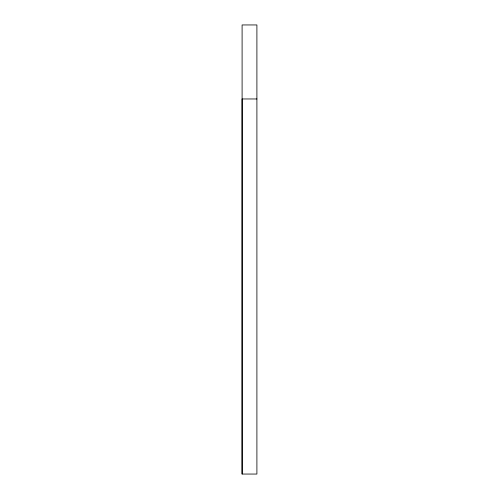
<?xml version="1.0" encoding="UTF-8"?>
<svg xmlns="http://www.w3.org/2000/svg" width="499" height="499" viewBox="0 0 499 499"><rect width="100%" height="100%" fill="white"/><g stroke="black" fill="none" stroke-linecap="round" stroke-linejoin="round"><path stroke-width="0.75" d="M242.096 474.05L242.096 24.95L256.904 24.95L256.904 474.05L242.096 474.05L242.096 98.964L256.904 98.964"/></g></svg>
